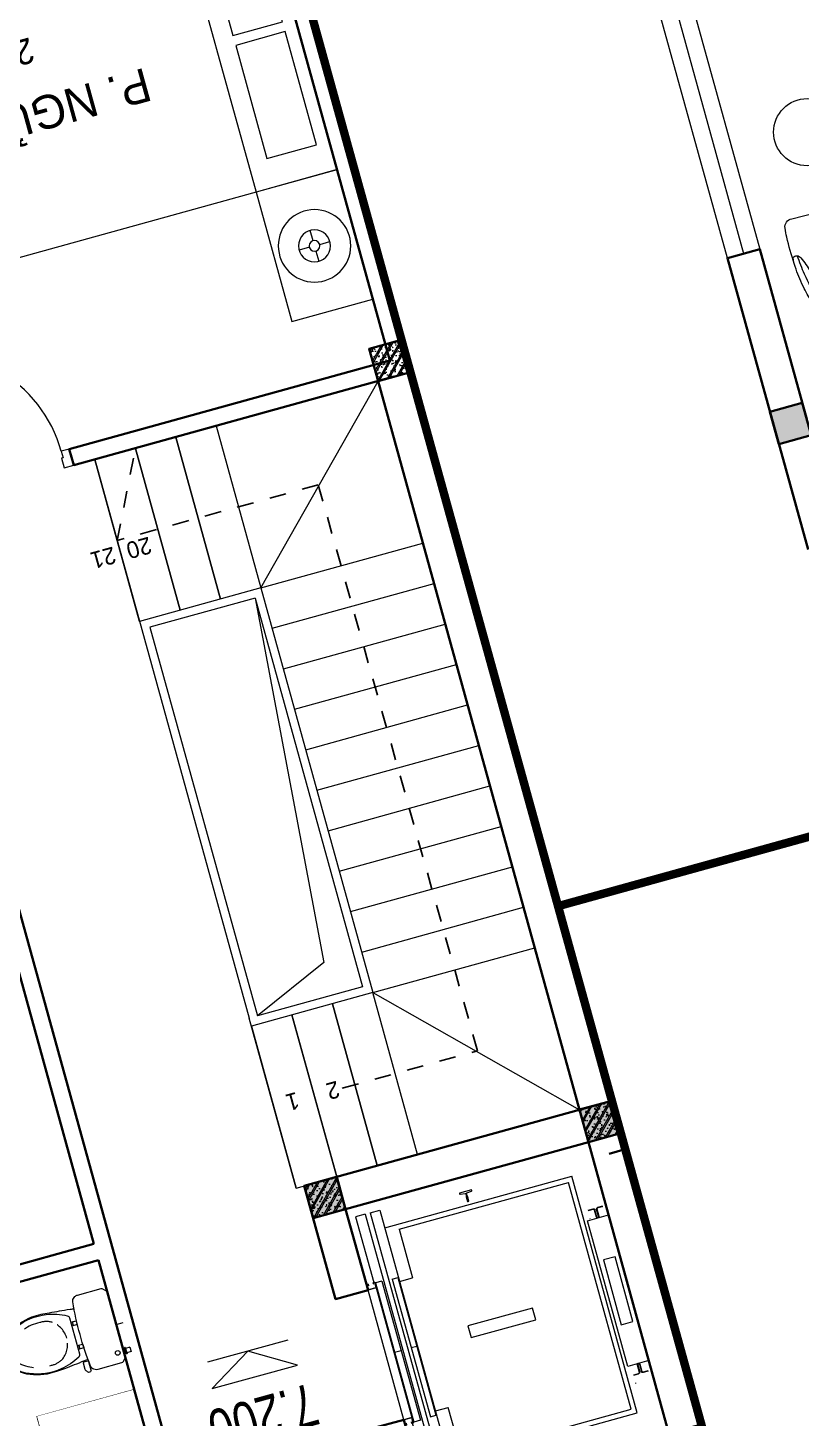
# Model space of a CAD drawing. Header units: metres. Extents: x 568332 to 569219, y 2065964 to 2066430.
# Drawn here: x 568522.05 to 568526.66, y 2066396.78 to 2066405.06 of the extents above; entities that cross this region are included whole.
import ezdxf

# ---------------------------------------------------------------- set-up
doc = ezdxf.new("R2010")
doc.units = ezdxf.units.M
for name, pattern in [('$AUDIT_BAD_LTYPE2', [0]), ('DASHDOT2', [0.5, 0.25, -0.125, 0, -0.125]), ('HIDDEN', [0.375, 0.25, -0.125]), ('xref-thap C (mb tang 32-2)$0$HIDDEN', [0.375, 0.25, -0.125])]:
    doc.linetypes.add(name, pattern=pattern)
doc.layers.get('0').update_dxf_attribs({"linetype": 'CONTINUOUS'})
doc.layers.get('DEFPOINTS').update_dxf_attribs({"linetype": 'CONTINUOUS'})
for name, color, linetype, lineweight in [('-CONCRETE', 1, 'CONTINUOUS', 35), ('-DIM', 9, 'CONTINUOUS', 13), ('-DOOR', 137, 'CONTINUOUS', 9), ('-FURNITURE', 46, 'CONTINUOUS', 9), ('-HATCH', 8, 'CONTINUOUS', 5), ('-KH', 143, 'CONTINUOUS', 13), ('-LINE1', 7, 'CONTINUOUS', 18), ('-LINE2', 252, 'CONTINUOUS', 9), ('-STEEL1', 1, 'CONTINUOUS', 35), ('-TEXT', 7, 'CONTINUOUS', 15), ('-WALL', 4, 'CONTINUOUS', 35), ('TEXT25', 2, 'CONTINUOUS', 13)]:
    doc.layers.add(name, color=color, linetype=linetype, lineweight=lineweight)
doc.layers.add('-RANH GIOI LO DAT', color=12, linetype='CONTINUOUS')
doc.layers.add('1-NETMANH', color=8, linetype='CONTINUOUS')
doc.styles.add('1', font='arial.ttf')
doc.styles.add('SVN_AVO_thuong', font='')
doc.styles.add('T1', font='', dxfattribs={"height": 200})
doc.styles.add('vnavanth', font='', dxfattribs={"width": 0.8})
doc.styles.get('SVN_AVO_thuong').set_extended_font_data('SVN-Avo')
doc.styles.get('T1').set_extended_font_data('VNgeometric Light')
doc.styles.get('vnavanth').set_extended_font_data('.VnAvantH')

# ---------------------------------------------------------------- blocks, each defined once
blk = doc.blocks.new('A$C5C575821')
at = {"layer": '-CONCRETE'}
h = blk.add_hatch(color=256, dxfattribs=at)
h.dxf.hatch_style = 1
h.paths.add_polyline_path([(-0.00237559899687767, 200.0000000000146), (-0.00237559899687767, 1.455191522836685e-11), (199.9976244010031, 1.455191522836685e-11), (199.9976244010031, 200.0000000000146)])
blk.add_lwpolyline([(-0.00237559899687767, 1.455191522836685e-11), (199.9976244010031, 1.455191522836685e-11), (199.9976244010031, 200.0000000000146), (-0.00237559899687767, 200.0000000000146)], close=True, dxfattribs=at)
blk = doc.blocks.new('A$C7D524948')
at = {"layer": '-FURNITURE'}
for points in [[(-1.862645149230957e-09, 824.9500000011176, 0.02374928999430728), (-77.15000000130385, 820, 0.1110396266945436), (-175.0999999996275, 786.1500000022352, 0.08516816991690027), (-234.9500000011176, 733.25, 0.08855014736123698), (-281.5499999988824, 649.3499999996275, 0.02790636319614463), (-315.9500000011176, 525.5999999996275, 0.02834164487538841), (-340.4000000022352, 372.8000000007451, 0.04711987010175965), (-341.0999999996275, 283.4000000003725, 0.5135274654112972), (-284.5500000007451, 299.9500000011176, 0.05957759956988055), (-242.5500000026077, 413.6500000003725, -0.03446512451505389), (-213.1500000003725, 507.4499999992549, -0.05927668371543007), (-182.7500000009313, 564.2999999988824, -0.1661460996977688), (-133.4500000011176, 600.4000000003725, -0.0525641271264061), (-75.80000000074506, 611.9500000011176, -0.02855401869774651), (-1.862645149230957e-09, 614.6500000003725, -3.543335205159532)], [(-0.5500000007450581, 774.1500000003725, 0.1055837687742558), (-137.8000000007451, 751.3000000007451, 0.08397584501256396), (-176, 728.25, 0.1493020227225411), (-241.2000000011176, 626.1999999992549, 0.02490854660583826), (-289.25, 424.1500000003725, 0.02643887537121914), (-306.5679914960638, 278.4068524483591, -0.8863330528017872)], [(-0.5500000007450581, 774.1500000003725, -0.1055837687742558), (136.6999999992549, 751.3000000007451, -0.08397584501256396), (174.8999999985099, 728.2500000018626, -0.1493020227225411), (240.0999999986961, 626.1999999992549, -0.02490854660583826), (288.1499999975786, 424.1500000003725, -0.02643887537121914), (305.467991495505, 278.4068524483591, 0.8863330528017872)], [(-1.862645149230957e-09, 824.9500000011176, -0.02374928999430728), (77.14999999850988, 820.0000000018626, -0.1110396266945436), (175.0999999986961, 786.1500000003725, -0.08516816991690027), (234.9499999992549, 733.25, -0.08855014736123698), (281.5499999988824, 649.3499999996275, -0.02790636319614463), (315.9500000011176, 525.5999999996275, -0.02834164487538841), (340.3999999985099, 372.8000000007451, -0.04711987010175965), (341.0999999996275, 283.4000000022352, -0.5135274654112972), (284.5500000007451, 299.9499999992549, -0.05957759956988055), (242.5499999988824, 413.6499999985099, 0.03446512451505389), (213.1499999994412, 507.4500000011176, 0.05927668371543007), (182.75, 564.3000000007451, 0.1661460996977688), (133.4499999983236, 600.4000000003725, 0.0525641271264061), (75.79999999888241, 611.9499999992549, 0.02855401869774651), (-1.862645149230957e-09, 614.6500000003725, 3.543335205159532)], [(-342.8562581948936, 328.1164919566363, 0.02267140514630937), (-350.039135296829, 124.5, 0.01212164544072816), (-345.6391352973878, 57.0500000026077, 0.4055082152921144), (-279.3891352973878, 0), (0, 0)], [(342.8562581939623, 328.1164919547737, -0.02267140514630937), (350.0391352958977, 124.5, -0.01212164544072816), (345.6391352955252, 57.05000000074506, -0.4055082152921144), (279.3891352964565, 0), (0, 0)]]:
    blk.add_lwpolyline(points, format="xyb", dxfattribs=at)
blk = doc.blocks.new('M12-T3')
at = {"layer": '-DOOR'}
blk.add_lwpolyline([(197848.2305344684, -487089.4600436495), (199448.2305344684, -487089.4600436495), (199448.2305344684, -487289.4240357348), (197848.2305344684, -487289.4240357348)], close=True, dxfattribs=at)
blk.add_lwpolyline([(199448.2305344684, -487189.4420396921), (197848.2305344684, -487189.4420396921)], dxfattribs=at)
at = {"layer": '-FURNITURE'}
blk.add_circle((198444.3048672492, -487746.9922341065), 200, dxfattribs=at)
at = {"layer": '-RANH GIOI LO DAT', "linetype": 'HIDDEN', "ltscale": 10, "const_width": 50.00000000000002}
blk.add_lwpolyline([(200413.1609008312, -503107.2375879288), (205398.2550961971, -497721.4450850487), (205398.2550969124, -485088.7648229599), (194398.2550973892, -485088.7648229599), (194398.255096674, -503572.7263979912)], close=True, dxfattribs=at)
at = {"layer": '-WALL'}
blk.add_lwpolyline([(196047.9930512218, -487089.6042972389), (197848.2305344684, -487089.4600436495), (197848.2305344684, -487289.4240357348), (196798.4567522608, -487289.4240357348)], dxfattribs=at)
at = {"layer": '-FURNITURE', "xscale": 0.8, "yscale": 0.8, "zscale": 0.8, "rotation": 88.60482781393533}
blk.add_blockref('A$C7D524948', (197966.816816728, -487745.1011727196), dxfattribs=at)
at = {"layer": '-WALL'}
blk.add_blockref('A$C5C575821', (196698.4567520769, -487288.7648252653), dxfattribs=at)
blk = doc.blocks.new('M34-T3')
at = {"layer": '-RANH GIOI LO DAT', "linetype": 'HIDDEN', "ltscale": 10, "const_width": 50.00000000000004}
blk.add_lwpolyline([(202625.2799110413, -1167939.099892139), (202625.2799110413, -1149455.138317585), (193625.2799105644, -1149455.138317347), (193625.2799098492, -1168635.60278511)], close=True, dxfattribs=at)
blk = doc.blocks.new('1800X2000')
at = {"layer": '-FURNITURE'}
blk.add_line((325497.3064970744, 17765.29446492715), (325497.3064973904, 19565.2944651944), dxfattribs=at)
for points in [[(323997.3057774993, 19565.2944651944), (325997.3064971831, 19565.2944651944), (325997.3064971831, 17765.29446484288), (323997.3057774993, 17765.29446484288)], [(325612.9490047574, 19390.79434491032), (325919.0064973457, 19390.79434491032), (325919.0064973457, 18691.29434485664), (325612.9490047574, 18691.29434485664)], [(325612.9490046239, 18629.79434491026), (325919.0064972151, 18629.79434491026), (325919.0064972151, 17946.79434485664), (325612.9490046239, 17946.79434485664)]]:
    blk.add_lwpolyline(points, close=True, dxfattribs=at)
blk = doc.blocks.new('X-5M-DH-2-CORE$0$A$C75E80C28')
at = {"layer": '-LINE2', "linetype": 'Continuous', "ltscale": 2}
for p, q in [((-510.0000099998433, -21.5000000000291), (-510.0000099998579, -50.60000000000582)), ((-506.8000099998899, -21.5000000000291), (-510.0000099998433, -21.5000000000291)), ((-510.0000099998579, -108.5000000000291), (-510.0000099998433, -79.39999999999418)), ((-506.8000099998899, -21.5000000000291), (-506.8000099999044, -50.60000000000582)), ((-506.8000099999044, -108.5000000000291), (-506.8000099998899, -79.39999999999418)), ((-456.2000100000296, -56.79999999998836), (-500.6000099999364, -56.80000000001746)), ((-456.2000100000441, -60), (-500.600009999951, -60.0000000000291)), ((-456.2000100000296, -70), (-500.6000099999364, -70.0000000000291)), ((-456.2000100000296, -73.19999999995343), (-500.6000099999364, -73.19999999998254)), ((-453.2000100000441, -63), (-453.2000100000296, -67)), ((-450.0000099998579, -63), (-450.0000099998433, -67)), ((450.0000100000616, -63), (450.0000100000761, -67)), ((453.200010000015, -63), (453.2000100000296, -67)), ((456.2000100000296, -56.79999999998836), (500.6000100000529, -56.79999999998836)), ((456.200010000015, -60), (500.6000100000383, -60)), ((456.2000100000296, -70), (500.6000100000529, -70)), ((456.2000100000296, -73.19999999995343), (500.6000100000529, -73.19999999995343)), ((506.8000100001227, -21.5), (510.0000100000761, -21.5)), ((506.8000100001227, -21.5), (506.8000100001082, -50.59999999997672)), ((506.8000100001227, -108.5), (506.8000100001227, -79.39999999996508)), ((510.0000100000761, -21.5), (510.0000100000616, -50.59999999997672)), ((510.0000100000761, -108.5), (510.0000100000761, -79.39999999996508)), ((-731.0000002632733, -148.9999999649008), (730.9999997367267, -148.9999999649299)), ((-731.0000002698944, -1304.999999934109), (-731.0000002632733, -148.9999999649008)), ((-556.8000102631631, -112.4999999912397), (-560.0000102631166, -112.4999999912397)), ((456.800009736864, -112.4999999912397), (460.0000097368174, -112.4999999912397)), ((730.9999997301056, -1304.999999934109), (730.9999997367267, -148.9999999649299)), ((-700.0000002632733, -178.9999999649008), (699.9999997367267, -178.9999999649299)), ((-700.0000002699089, -1224.999999934109), (-700.0000002632733, -178.9999999649008)), ((699.9999997300911, -1224.999999934109), (699.9999997367267, -178.9999999649299)), ((-700.0000002699089, -1224.999999934109), (-400.0000002699089, -1224.999999934138)), ((-400.0000002698944, -1304.999999934138), (-400.0000002699089, -1224.999999934138)), ((699.9999997300911, -1224.999999934109), (399.9999997300911, -1224.999999934109)), ((399.9999997301056, -1304.999999934109), (399.9999997300911, -1224.999999934109)), ((839.9999997301056, -1304.999999934109), (-840.0000002698944, -1304.999999934109)), ((-840.0000002698944, -1364.999999934109), (-840.0000002698944, -1304.999999934109)), ((424.9999997301056, -1308.999999934109), (-425.0000002698944, -1308.999999934109)), ((-425.0000002699089, -1342.999999934109), (-425.0000002698944, -1308.999999934109)), ((-2.6989437174052e-07, -1308.999999934109), (-2.699089236557484e-07, -1342.999999934109)), ((424.9999997300911, -1342.999999934109), (424.9999997301056, -1308.999999934109)), ((839.9999997301056, -1364.999999934109), (839.9999997301056, -1304.999999934109)), ((839.9999997301056, -1364.999999934109), (-840.0000002698944, -1364.999999934109)), ((839.9999997301056, -1394.999999934109), (-840.0000002698944, -1394.999999934109)), ((-840.0000002698944, -1394.999999934109), (-840.0000002698944, -1454.999999934109)), ((429.9999997300911, -1405.999999934138), (-430.0000002699089, -1405.999999934109)), ((-430.0000002699089, -1405.999999934109), (-430.0000002698944, -1445.999999934109)), ((424.9999997300911, -1342.999999934109), (-425.0000002699089, -1342.999999934109)), ((-2.699089236557484e-07, -1405.999999934109), (-2.6989437174052e-07, -1445.999999934109)), ((429.9999997300911, -1405.999999934138), (429.9999997301056, -1445.999999934138)), ((839.9999997301056, -1394.999999934109), (839.9999997301056, -1454.999999934109)), ((-840.0000002698944, -1454.999999934109), (-435.0000002698944, -1454.999999934109)), ((-435.0000002698944, -1449.999999934109), (-435.0000002699089, -1459.999999934109)), ((-435.0000002698944, -1449.999999934109), (-400.0000002698944, -1449.999999934138)), ((-435.0000002699089, -1459.999999934109), (-425.0000002699089, -1459.999999934109)), ((-435.0000002698653, -1489.999999934109), (-435.0000002698653, -1499.999999934109)), ((-435.0000002698653, -1489.999999934109), (-425.0000002698653, -1489.999999934109)), ((-433.4000002698012, -1451.599999934086), (-433.4000002698012, -1458.399999934074)), ((-433.4000002698012, -1451.599999934086), (-401.6000002697547, -1451.599999934086)), ((-433.4000002698012, -1458.399999934074), (-425.0000002698944, -1458.399999934074)), ((429.9999997301056, -1445.999999934138), (-430.0000002698944, -1445.999999934109)), ((-425.0000002698944, -1458.399999934074), (-425.0000002699089, -1459.999999934109)), ((-425.0000002698653, -1489.999999934109), (-425.0000002698653, -1491.599999934086)), ((-401.6000002697547, -1451.599999934086), (-401.6000002697256, -1498.399999934074)), ((399.9999997301056, -1449.999999934109), (-400.0000002698944, -1449.999999934138)), ((-400.0000002698944, -1449.999999934138), (-400.0000002698653, -1499.999999934138)), ((399.9999997301056, -1449.999999934109), (399.9999997301347, -1499.999999934109)), ((434.9999997301056, -1449.999999934109), (399.9999997301056, -1449.999999934109)), ((401.5999997301988, -1451.599999934086), (401.5999997302279, -1498.399999934074)), ((433.3999997302453, -1451.599999934086), (401.5999997301988, -1451.599999934086)), ((433.3999997302453, -1458.399999934074), (424.9999997301056, -1458.399999934074)), ((424.9999997301056, -1458.399999934074), (424.9999997301056, -1459.999999934109)), ((434.9999997301056, -1459.999999934109), (424.9999997301056, -1459.999999934109)), ((424.9999997301347, -1489.999999934109), (424.9999997301347, -1491.599999934086)), ((434.9999997301347, -1489.999999934109), (424.9999997301347, -1489.999999934109)), ((433.3999997302453, -1451.599999934086), (433.3999997302453, -1458.399999934074)), ((434.9999997301056, -1449.999999934109), (434.9999997301056, -1459.999999934109)), ((839.9999997301056, -1454.999999934109), (434.9999997301056, -1454.999999934109)), ((434.9999997301347, -1489.999999934109), (434.9999997301347, -1499.999999934109)), ((-435.0000002698653, -1499.999999934109), (-400.0000002698653, -1499.999999934138)), ((-433.4000002697721, -1491.599999934086), (-433.4000002697721, -1498.399999934074)), ((-433.4000002697721, -1491.599999934086), (-425.0000002698653, -1491.599999934086)), ((-433.4000002697721, -1498.399999934074), (-401.6000002697256, -1498.399999934074)), ((434.9999997301347, -1499.999999934109), (399.9999997301347, -1499.999999934109)), ((433.3999997302744, -1498.399999934074), (401.5999997302279, -1498.399999934074)), ((433.3999997302744, -1491.599999934086), (424.9999997301347, -1491.599999934086)), ((433.3999997302744, -1491.599999934086), (433.3999997302744, -1498.399999934074))]:
    blk.add_line(p, q, dxfattribs=at)
for points in [[(-450.0000000000146, 0), (-450, -130), (450, -130), (449.9999999999854, 0)], [(-200, -29), (200.0000000001164, -29), (200.0000000001164, -101), (-200, -101)], [(-36.0000002632587, -583.9999999649008), (35.9999997367413, -583.9999999649008), (35.99999973675585, -983.9999999649008), (-36.00000026324415, -983.9999999649008)]]:
    blk.add_lwpolyline(points, close=True, dxfattribs=at)
for points in [[(-780.0000002632587, -788.9999999649008), (-751.0000002632587, -788.9999999649299, 0.414213562373095), (-750.0000002632733, -787.9999999649008), (-750.0000002632587, -783.9999999649008), (-750.0000002632587, -779.9999999649008, 0.414213562373095), (-751.0000002632733, -778.9999999649299), (-780.0000002632733, -778.9999999649881, -0.2569775838576673), (-784.1207396915852, -781.9399999648449), (-797.9000002631656, -781.939999964874, -0.414213562373095), (-800.9000002631656, -778.939999964874), (-804.0000002632587, -749.4999999649008, 0.414213562373095), (-807.0000002632587, -746.4999999649008), (-812.0000002632587, -746.4999999649008), (-812.0000002632587, -783.9999999649008), (-812.0000002632587, -821.4999999649008), (-807.0000002632587, -821.4999999649008, 0.414213562373095), (-804.0000002632587, -818.4999999649008), (-800.9000002631656, -789.0599999648693, -0.414213562373095), (-797.9000002631656, -786.0599999648693), (-784.1207396915852, -786.0599999648402, -0.2569775838576673), (-780.0000002632587, -788.9999999647553)], [(779.9999997367413, -788.9999999649299), (750.9999997367413, -788.9999999649008, -0.414213562373095), (749.9999997367267, -787.9999999649299), (749.9999997367413, -783.9999999649299), (749.9999997367413, -779.9999999649299, -0.414213562373095), (750.9999997367267, -778.9999999649008), (779.9999997368432, -778.9999999650172, 0.2569775838576673), (784.1207391653006, -781.939999964874), (797.899999736881, -781.9399999648449, 0.414213562373095), (800.899999736881, -778.9399999648449), (803.9999997367413, -749.4999999649008, -0.414213562373095), (806.9999997367413, -746.4999999649008), (811.9999997367413, -746.4999999649008), (811.9999997367413, -783.9999999649008), (811.9999997367413, -821.4999999649008), (806.9999997367413, -821.4999999649008, -0.414213562373095), (803.9999997367413, -818.4999999649008), (800.899999736881, -789.0599999648402, 0.414213562373095), (797.899999736881, -786.0599999648402), (784.1207391653006, -786.0599999648693, 0.2569775838576672), (779.9999997368577, -788.9999999647844)]]:
    blk.add_lwpolyline(points, format="xyb", dxfattribs=at)
for centre, radius, start, end in [((-500.600009999951, -50.60000000000582), 9.400000000001475, 180, 270), ((-500.6000099999364, -79.39999999999418), 9.399999999997844, 90, 180), ((-500.600009999951, -50.60000000000582), 6.200000000004374, 180, 270), ((-500.6000099999364, -79.39999999999418), 6.19999999999734, 90, 180), ((-456.2000100000441, -63), 6.19999999999713, 0, 90), ((-456.2000100000441, -63), 3.000000000000045, 0, 90), ((-456.2000100000296, -67), 6.20000000000076, 270, 0), ((-456.2000100000296, -67), 2.999999999999834, 270, 0), ((456.200010000015, -63), 6.19999999999713, 90, 180), ((456.2000100000296, -67), 6.20000000000076, 180, 270), ((456.200010000015, -63), 3.000000000000045, 90, 180), ((456.2000100000296, -67), 2.999999999999834, 180, 270), ((500.6000100000383, -50.59999999997672), 6.200000000004374, 270, 0), ((500.6000100000383, -50.59999999997672), 9.400000000001475, 270, 0), ((500.6000100000529, -79.39999999996508), 9.399999999997844, 0, 90), ((500.6000100000529, -79.39999999996508), 6.19999999999734, 0, 90)]:
    blk.add_arc(centre, radius, start, end, dxfattribs=at)
blk = doc.blocks.new('A$C3F71457E')
at = {"layer": '-CONCRETE'}
blk.add_lwpolyline([(-8.760252967476845e-09, -100.0000002632005), (0, 400), (-1500, 400.0000000000582), (-1500.00000001755, -1399.999999999942), (-1.754960976541042e-08, -1400), (-7.895869202911854e-08, -900.0000002632005), (199.9999999912397, -900.0000002982852), (199.9999999824504, -1600), (-1700.00000001755, -1600), (-1700, 600), (200, 600), (199.9999999912397, -100.0000002982852), (6.140908226370811e-08, -100.0000002632005)], dxfattribs=at)
at = {"layer": '-LINE1'}
blk.add_line((-7.895869202911854e-08, -900.0000002632005), (-8.760252967476845e-09, -100.0000002632005), dxfattribs=at)
at = {"layer": '-WALL'}
for p in [(-1699.997624401003, 399.9999999999854), (0.00237559899687767, 399.9999999999854), (-1699.997624401081, -1599.999999999959), (0.002375601565972829, -1600.000000021305)]:
    blk.add_blockref('A$C5C575821', p, dxfattribs=at)
at = {"color": 2, "rotation": 90}
blk.add_blockref('X-5M-DH-2-CORE$0$A$C75E80C28', (-1500.00000000876, -499.9999999999418), dxfattribs=at)
blk = doc.blocks.new('A$C38b1dc06')
at = {"layer": '-LINE1'}
for p, q in [((1749.854677429888, 4156.179725173817), (0.3015751927741803, 4156.179725173817)), ((1000.281453303236, 3156.179725173817), (0.3015751927741803, 4156.179725173817)), ((0.3015751927741803, 4156.179725173817), (0.3015751919010654, -343.8202748260228)), ((1000.281453303236, 4156.179725173824), (1000.281453303236, 3156.179725173824)), ((1250.139194678806, 3156.179725173824), (1250.139194678806, 4156.179725173824)), ((1250.139194678806, 4156.179725173824), (1250.139194678806, 3156.179725173824)), ((1499.996936054376, 3156.179725173824), (1499.996936054376, 4156.179725173824)), ((1499.996936054376, 4156.179725173824), (1499.996936054318, 3156.179725173832)), ((1749.854677429888, 3156.179725173824), (1749.854677429888, 4156.179725173824)), ((1749.854677429888, 4156.179725173817), (1749.85467742983, 3106.179725173817)), ((1000.281453302305, 656.1797251739335), (1000.281453303236, 3156.179725173817)), ((1000.281453303236, 3156.179725173817), (1749.85467742983, 3156.179725173817)), ((1050.281453303003, 706.1797251739772), (1050.281453303236, 3106.179725173817)), ((1050.281453303236, 3106.179725173817), (1699.854677429801, 3106.179725173817)), ((1233.300401159795, 2905.148311595723), (1699.854677429801, 3106.179725173817)), ((1699.854677428928, 706.1797251739772), (1699.854677429801, 3106.179725173817)), ((1749.854677429597, 706.179725173999), (1749.85467742983, 3106.179725173839)), ((1050.281453303003, 706.1797251739772), (1233.300401159795, 2905.148311595723)), ((1050.281453303003, 706.1797251739772), (1699.854677428928, 706.1797251739772)), ((1749.854677429888, -343.8202748260228), (1749.85467742983, 706.1797251739772)), ((1000.281453303236, 656.1797251739772), (1749.85467742983, 656.1797251739772)), ((1000.281453303236, -343.8202748260228), (1000.281453303236, 656.1797251739772)), ((1250.139194678806, 656.1797251739772), (1250.139194678806, -343.8202748260228)), ((1250.139194678806, -343.8202748260228), (1250.139194678806, 656.1797251739772)), ((1499.996936054376, 656.1797251739772), (1499.996936054376, -343.8202748260228)), ((1499.996936054376, -343.8202748260228), (1499.996936054318, 656.1797251739699)), ((1749.854677429888, 656.1797251739772), (1749.854677429888, -343.8202748260228)), ((1749.854677429888, -343.8202748260228), (0.3015751919010654, -343.8202748260228))]:
    blk.add_line(p, q, dxfattribs=at)
at = {"layer": '-LINE1', "lineweight": 18}
for p, q in [((1000.281453303236, 3156.179725173817), (0.2521035463432781, 3156.179725173817)), ((1000.281453303003, 2906.17972517389), (0.2521035461104475, 2906.17972517389)), ((1000.281453303469, 2656.17972517389), (0.2521035465761088, 2656.17972517389)), ((1000.281453303469, 2406.17972517389), (0.2521035465761088, 2406.17972517389)), ((1000.281453303469, 2156.179725173904), (0.2521035465761088, 2156.179725173904)), ((1000.281453303469, 1906.179725173904), (0.2521035465761088, 1906.179725173904)), ((1000.281453303469, 1656.179725173904), (0.2521035465761088, 1656.179725173904)), ((1000.28145330277, 1406.179725173904), (0.2521035458776169, 1406.179725173904)), ((1000.281453303236, 1156.179725173904), (0.2521035463432781, 1156.179725173904)), ((1000.28145330277, 906.1797251739044), (0.2521035458776169, 906.1797251739044)), ((1000.281453303236, 656.1797251739772), (0.2521035463432781, 656.1797251739772)), ((1000.281453303236, 656.1797251739772), (0.3015751859056763, -343.82027482595))]:
    blk.add_line(p, q, dxfattribs=at)
at = {"layer": '1-NETMANH', "linetype": 'DASHDOT2'}
blk.add_lwpolyline([(1327.325072003063, 3656.419923450812), (492.458725621982, 3656.419923450812), (508.0748312271317, 155.2632639587246), (508.0748312271317, 155.2632639587246), (1749.854677429888, 156.1797251739772), (1499.996936054376, -343.8202748260228)], dxfattribs=at)
at = {"layer": '-TEXT', "color": 2, "style": 'vnavanth'}
for s, p in [('2', (1346.818775833643, 3603.914582017329)), ('1', (1596.676517209155, 3603.914582017329)), ('20', (1562.294563305157, 183.5576658285718)), ('21', (1783.476825895079, 183.5576658285718))]:
    blk.add_text(s, height=99.97959496000885, dxfattribs=at).set_placement(p)
blk = doc.blocks.new('A$C18091ED7')
for p, q in [((9.957147995010018e-09, -42.13376978135784), (0, -3.786117304116488e-07)), ((146.1412317672475, -26.59467297248193), (179.181621938591, -26.59467296488583)), ((146.1412317672475, -26.59467297248193), (146.1412317680188, -30.17859706786112)), ((146.1412317680188, -30.17859706786112), (165.7503655985456, -30.17859706340823)), ((153.0594147269658, -36.79204952501459), (146.1412317680188, -30.17859706786112)), ((152.3191092506386, -2.717133611440659e-07), (152.3191092568413, -26.59467297093943)), ((152.3191092506386, -2.717133611440659e-07), (179.1816219322718, -2.654269337654114e-07)), ((153.0594147269658, -36.79204952501459), (165.7503656001572, -36.79204952192958)), ((153.0594147275151, -39.73033438943094), (153.0594147269658, -36.79204952501459)), ((153.0594147275151, -39.73033438943094), (178.4413164740145, -39.73033438349376)), ((153.0594147275151, -39.73033438943094), (178.4413164740145, -39.73033438349376)), ((153.0594147275151, -39.73033438943094), (153.0594147281554, -42.13376974494895)), ((185.3594994290725, -30.17859705851879), (165.7503655985456, -30.17859706340823)), ((178.4413164733487, -36.79204951884458), (165.7503656001572, -36.79204952192958)), ((185.3594994290725, -30.17859705851879), (178.4413164733487, -36.79204951884458)), ((178.4413164733487, -36.79204951884458), (178.4413164740145, -39.73033438349376)), ((178.4413164740145, -39.73033438349376), (178.4413164746547, -42.1337697392446)), ((179.1816219322718, -2.654269337654114e-07), (179.181621938591, -26.59467296488583)), ((179.181621938591, -26.59467296488583), (185.3594994283012, -26.59467296337243)), ((185.3594994283012, -26.59467296337243), (185.3594994290725, -30.17859705851879)), ((-83.25994817525861, -267.3592828898691), (-83.259948167517, -299.9634285944048)), ((-83.25994817257379, -278.4883151478134), (-83.25994817046012, -287.6388527823146)), ((-60.91100930959874, -290.0299398849311), (-83.25994816994717, -290.0299398901407)), ((-62.88950393904452, -265.3807882612164), (-81.28145355204106, -265.3807882657275)), ((-60.91100931491019, -267.3592828844266), (-60.91100930728498, -299.9634285889624)), ((60.9110093945892, -267.3592828557594), (60.9110094022144, -299.9634285600623)), ((60.91100939990065, -290.029939856031), (83.25994826024908, -290.0299398510542)), ((62.88950401780676, -265.3807882316178), (81.2814536308033, -265.3807882273395)), ((83.25994825493763, -267.3592828505498), (83.25994826256283, -299.9634285550856)), ((83.25994825750604, -278.488315108727), (83.2599482596197, -287.6388527429954)), ((165.3959958605519, -261.9873972070927), (165.3959958671003, -289.7349902229907)), ((167.8691141396885, -259.5142789271486), (228.0810223811895, -259.5142789128586)), ((167.8691141472664, -292.2081085020036), (206.7175896017579, -292.2081084926904)), ((230.5541406641933, -274.3229751045001), (230.5541406613593, -261.9873971916386))]:
    blk.add_line(p, q)
for points in [[(230.0000000517721, -218.5046414944518, -0.1374073801801567), (225.4781190853137, -234.6482587013161), (221.7949787454636, -240.7070387715066, -0.2360805181595358), (198.2560902649639, -255.4947853636986, -0.0519608230665726), (-198.2560901437319, -255.4947854572965, -0.236080518165078), (-221.7949786317113, -240.7070388760185), (-225.4781189743626, -234.6482588077488, -0.1374073801809237), (-229.9999999484608, -218.5046416030382), (-229.9999999831671, -71.98694829508895, -0.1989123673786679), (-226.3782021181105, -63.2431547633314), (-208.8906150607545, -45.75556769772083, -0.1989123673792025), (-200.1468215308087, -42.13376982865157), (9.971699910238385e-09, -42.13376978135784), (200.1468215506357, -42.13376973403501, -0.1989123673792025), (208.8906150822841, -45.75556759897154), (226.3782021480001, -63.24315465634572, -0.1989123673791691), (230.0000000170658, -71.98694818626973)], [(144.14367173758, -618.9627606730501, -0.2124047892419209), (26.30999211127346, -734.491494372196, -0.0276853236339062), (-0.5628229983012716, -738.609219571983, -0.0222792448073508), (-26.30999181118386, -734.4914943844487, -0.2124047892421136), (-144.1436714920528, -618.9627607410075, -0.1427957259999892), (-167.2376623962118, -428.0139674870588, -0.0930051380368448), (-127.9331820271946, -309.1271633332653, -0.2564387014614383), (-111.240849547703, -299.9634286007786), (4.746470949612558e-08, -299.9634285748762), (111.2408496426324, -299.9634285482753, -0.2564387014619951), (127.933182126606, -309.1271632729331, -0.0930051380368741), (167.2376625517572, -428.0139674081001, -0.1427957260000456)]]:
    blk.add_lwpolyline(points, format="xyb", close=True)
at = {"linetype": 'xref-thap C (mb tang 32-2)$0$HIDDEN', "ltscale": 100}
blk.add_lwpolyline([(61.00044987679576, -669.0176259216969, -0.1990312026443698), (1.417429302819073e-07, -698.769823720475, -0.1990312026443799), (-61.00044960746891, -669.0176259504806, -0.2189240232571595), (-131.9321382956405, -478.313622940972, -0.1537914605682739), (-112.4681372026971, -403.989815428853, -0.2367011859554165), (5.876427167095244e-08, -347.5870280214876, -0.2367011859554843), (112.4681373467611, -403.9898153757968, -0.1537914605681893), (131.9321384748619, -478.313622878748, -0.2189240232571754)], format="xyb", close=True, dxfattribs=at)
blk.add_circle((165.7503656100234, -78.39166221523192), 13.90362011701458)
for centre, radius, start, end in [((-81.28145355158267, -267.3592828894034), 1.978494623656905, 90.00000001354867, 180.0000000133402), ((-62.88950393858613, -267.3592828848923), 1.978494623656905, 1.334021322268115e-08, 90.00000001354867), ((62.88950401826514, -267.3592828552937), 1.978494623656905, 90.00000001354867, 180.0000000133402), ((81.28145363126168, -267.3592828510155), 1.978494623656905, 1.334021322268115e-08, 90.00000001354867), ((167.8691141402633, -261.9873972065106), 2.473118279571131, 90.00000001354867, 180.0000000133402), ((167.8691141466952, -289.7349902224087), 2.473118279571131, 180.0000000133402, 270.0000000135486), ((206.717589598069, -276.6690117186226), 15.53909677420133, 270.0000000135486, 306.4658507565522), ((168.3527972659103, -224.7572911087773), 80.08895368617857, 306.4658507565522, 320.3122930343796), ((228.0810223845983, -274.3229751050822), 2.473118279571131, 320.3122930343796, 1.334021322268115e-08)]:
    blk.add_arc(centre, radius, start, end)
for points, knots in [([(-155.6468228230951, -259.4535552573798), (-156.6353001506941, -267.2522313103836), (-164.2940232875517, -328.394745314552), (-169.1545302536251, -385.0939582949213), (-183.68571763406, -527.7705276800843), (-135.602968026873, -679.1126648240606), (-50.29344375100118, -735.2493608418445), (-19.70048385594782, -741.0901266933652), (1.531116140540689e-07, -743.6724421556864)], [130.6139379315478, 130.6139379315478, 130.6139379315478, 130.6139379315478, 152.8521090939923, 311.1293507817257, 417.703951170228, 561.3833927516608, 697.6926317810714, 710.812262267882, 710.812262267882, 710.812262267882, 710.812262267882]), ([(155.6468228994709, -259.4535551877343), (156.6353002305841, -267.2522312389628), (164.2940233960289, -328.3947452375724), (169.1545303888706, -385.0939582149149), (183.6857178367027, -527.7705275934422), (135.6029683008201, -679.1126647599449), (50.29344405157826, -735.2493608178338), (19.70048415924612, -741.0901266841101), (1.530679583083838e-07, -743.6724421554536)], [130.613937934949, 130.613937934949, 130.613937934949, 130.613937934949, 152.8521090939923, 311.1293507817257, 417.703951170228, 561.3833927516608, 697.6926317810714, 710.812262267882, 710.812262267882, 710.812262267882, 710.812262267882])]:
    blk.add_open_spline(points, degree=3, knots=knots)
blk = doc.blocks.new('Sink_Cicle')
blk.add_lwpolyline([(17.49999987077899, -50.00226151314564), (-17.49999987077899, -49.99773848685436), (-17.51615354442038, -252.2967581441626), (17.48384613892995, -252.3012811850058)], close=True)
blk.add_circle((0, -300), 17.5)
at = {"layer": 'DEFPOINTS'}
blk.add_line((0, -100), (0, 0), dxfattribs=at)
blk.add_wipeout([(17.499999870775355, -50.00226151314928), (-17.49999987078263, -49.99773848685436), (-17.516153544427652, -252.29675814416623), (17.48384613892631, -252.3012811850058)])
at = {"layer": '-FURNITURE', "linetype": 'Continuous'}
blk.add_ellipse((0, -300), major_axis=(-325, 0), ratio=0.5846153846153846, dxfattribs=at)
blk.add_line((-17.51421511289664, -237.2967582757119), (17.48578462866135, -237.3012813020032))
blk = doc.blocks.new('*U228')
at = {"ltscale": 300}
blk.add_lwpolyline([(0, 0), (1200.967721562141, 0), (1200.967721562141, -600), (0, -600)], close=True, dxfattribs=at)
blk.add_wipeout([(0, 7.275957614183426e-12), (1200.9677215621323, 7.275957614183426e-12), (1200.9677215621323, -600), (0, -600)], dxfattribs=at)
blk.add_blockref('Sink_Cicle', (600.4838607810707, 0), dxfattribs=at)
blk = doc.blocks.new('*U149')
at = {"linetype": '$AUDIT_BAD_LTYPE2'}
for p, q in [((70, 100), (70, 699.9999999999982)), ((90, 699.9999999999982), (90, 100))]:
    blk.add_line(p, q, dxfattribs=at)
for points in [[(50, 699.9999999999982), (90, 699.9999999999982), (90, 799.9999999999982), (50, 799.9999999999982), (50, 699.9999999999982)], [(50, 702.9059272893337), (50, 100)], [(50, 100), (90, 100), (90, 0), (50, 0), (50, 100)]]:
    blk.add_lwpolyline(points)
for points in [[(118.2698876160139, 594.5156181119073), (118.2698876160139, 764.1349438079906), (90, 764.1349438079906), (90, 735.8650561920058), (112.6159100928053, 735.8650561920058), (112.6159100928053, 594.5156181119073)], [(0, 0), (50, 0), (50, -40), (60, -40), (60, -99.99999999999272), (0, -99.99999999999272)], [(899.9999999999982, 1.3252863207713e-28), (849.9999999999982, 1.3252863207713e-28), (849.9999999999982, -40.00000000000001), (839.9999999999982, -40.00000000000001), (839.9999999999982, -99.99999999999272), (899.9999999999982, -99.99999999999272)]]:
    blk.add_lwpolyline(points, close=True)
at = {"linetype": '$AUDIT_BAD_LTYPE2', "ltscale": 0.3}
blk.add_arc((50, 0), 799.9999999999982, 0, 90, dxfattribs=at)
blk = doc.blocks.new('12PLMP12')
at = {"color": 0, "linetype": 'ByBlock'}
for p, q in [((0, 1.25), (0, 3.75)), ((-1.25, 0), (-3.75, 0)), ((1.25, 0), (3.75, 0)), ((0, -1.25), (0, -3.75))]:
    blk.add_line(p, q, dxfattribs=at)
for radius in [8.5, 3.75, 1.25]:
    blk.add_circle((0, 0), radius, dxfattribs=at)
blk = doc.blocks.new('18x35')
at = {"layer": '-HATCH'}
h = blk.add_hatch(dxfattribs=at)
h.set_pattern_fill('CHAU-01', color=256, scale=10, angle=-1.272221872585407e-14, pattern_type=2)
h.set_pattern_definition([(49.99999999999999, (0, 0), (71.72601826007535, -6.275213498259527), [7.5, -82.5]), (355, (0, 0), (-13.87513336129999, 75.21921337000119), [6, -66]), (100.4514, (5.977167999997619, -0.5229339999999638), (57.85093817140217, 68.94395420609534), [6.374019000000001, -70.1142112]), (46.18419999999998, (0, 20), (106.7241048625644, -16.55190143290183), [11.25, -123.75]), (96.63559999999998, (8.89367449999554, 18.62066930000003), (93.46627055487036, 97.41178709004416), [9.561028799999994, -105.1713]), (351.1842, (0, 20), (93.46619451336275, 97.41186009253245), [9, -99]), (20.99999999999998, (10, 15), (59.69070521184616, -40.2618890665339), [7.5, -82.5]), (326.0000000000001, (10, 15), (24.33153319215819, 72.5150045046853), [6, -66]), (71.45139999999999, (14.97422329999972, 11.64483940000002), (84.022262858149, 32.25304967099522), [6.374019000000001, -70.1142112]), (37.49999999999998, (0, 0), (1.215985531729074, 33.28938538313115), [0, -65.19999999999999, 0, -67, 0, -66.25]), (7.499999999999987, (0, 0), (26.30695374421487, 39.44117118823602), [0, -38.2, 0, -63.7, 0, -25.25]), (327.5, (-22.30000000000291, 0), (53.3822436172409, -2.255487173437988), [0, -25, 0, -78, 0, -103.5]), (317.5, (-32.30000000000291, 0), (58.31861693423862, 10.01049823323176), [0, -32.5, 0, -51.8, 0, -73.5]), (44.99999999999999, (0, 0), (-30.05203820042826, 30.05203820042828), []), (44.99999999999999, (0, 12.25), (-30.05203820042826, 30.05203820042828), [])])
h.paths.add_polyline_path([(96508.03118051568, 47993.04977023201), (96508.03118051568, 47793.04977023201), (96708.03118051568, 47793.04977023201), (96708.03118051568, 47993.04977023201)])
at = {"layer": '-STEEL1'}
blk.add_lwpolyline([(96508.03118051568, 47793.04977023201), (96708.03118051568, 47793.04977023201), (96708.03118051568, 47993.04977023201), (96508.03118051568, 47993.04977023201)], close=True, dxfattribs=at)
blk = doc.blocks.new('M1-T3.1')
at = {"layer": '-CONCRETE', "color": 1, "linetype": 'HIDDEN', "ltscale": 10, "const_width": 50}
blk.add_lwpolyline([(339345.991792275, 50951.97500556499), (345345.9680453291, 50951.97500556491), (345346.0170700845, 30951.99839157377), (339346.0408170305, 30951.99839157377)], close=True, dxfattribs=at)
at = {"layer": '-FURNITURE'}
blk.add_lwpolyline([(339446.0247473922, 38173.05346102722), (339446.0247471424, 37373.05346133423), (339946.0247471424, 37373.05346124651), (339946.0247473922, 38173.0534609395)], close=True, dxfattribs=at)
at = {"layer": '-KH'}
blk.add_line((341584.5945819514, 44011.20569444285), (342081.4250269649, 44011.20569444285), dxfattribs=at)
blk.add_lwpolyline([(342096.4939370357, 44170.227784754), (341569.525671881, 44170.22778475385), (341833.0098044584, 44011.20569444285)], close=True, dxfattribs=at)
blk.add_solid([(341833.0098044584, 44011.20569444285), (341833.0098044584, 44170.22778475385), (342096.4939370357, 44170.227784754), (341833.0098044584, 44011.20569444285)], dxfattribs=at)
at = {"layer": '-WALL'}
for p, q in [((342445.8726495389, 38651.62337894813), (342445.8726495507, 45252.24313576051)), ((339346.0985215557, 33951.68456394272), (339346.0985215717, 43452.11180809664)), ((339346.0985215717, 43452.11180809664), (339446.0219949128, 43452.11180809664)), ((342545.7990978754, 43251.27543098953), (343795.8878564846, 43251.27539243252)), ((339546.0219949124, 43152.24313576092), (339546.0219949055, 38651.62337925017)), ((343695.8878564821, 43151.2753952883), (342545.7988396283, 43151.27543098956)), ((342545.7988396283, 43151.27543098956), (342545.8015452885, 38651.62337820153)), ((339446.0219949055, 38651.62337925017), (341425.8661319622, 38651.62337896071)), ((341425.8661319622, 38651.62337896071), (341425.8661319797, 38551.62337825354)), ((339446.0219949121, 38551.6233789679), (341425.8561276446, 38551.62337896496)), ((341425.8661319797, 38551.62337825354), (339446.0219949053, 38551.62337925016)), ((339446.0219949053, 38551.62337925016), (339446.0219948971, 34151.68456394272))]:
    blk.add_line(p, q, dxfattribs=at)
at = {"layer": '-DIM', "xscale": -1, "rotation": 359.9999999899488}
blk.add_blockref('1800X2000', (665443.3312407843, 17807.75893895107), dxfattribs=at)
at = {"layer": '-DOOR', "rotation": 180}
blk.add_blockref('*U149', (342325.8661319652, 38551.62337750988), dxfattribs=at)
at = {"layer": '-FURNITURE', "rotation": 89.99999999999999}
blk.add_blockref('A$C18091ED7', (342503.6723408063, 43649.17987319542), dxfattribs=at)
at = {"layer": '-FURNITURE', "extrusion": (0, 0, -1), "xscale": 25.40000000037255, "yscale": 25.40000000037255, "zscale": -25.40000000037254, "rotation": 270}
blk.add_blockref('12PLMP12', (-339696.0247473922, 37775.01466617922), dxfattribs=at)
at = {"layer": '-LINE1'}
blk.add_blockref('A$C38b1dc06', (339545.72041972, 38996.06341058671), dxfattribs=at)
at = {"layer": '-STEEL1'}
for p in [(242837.9655145755, -4641.211594070905), (244538.0858873704, -4641.211567974126), (242837.9655145755, -9341.626300158197)]:
    blk.add_blockref('18x35', p, dxfattribs=at)
at = {"layer": '-WALL', "xscale": -1, "rotation": 180}
blk.add_blockref('A$C3F71457E', (341046.0985215717, 43752.24313576051), dxfattribs=at)
at = {"layer": '-TEXT', "style": '1', "width": 0.75}
blk.add_text('7.200', height=250, dxfattribs=at).set_placement((341521.9846987473, 44293.19790554652))
at = {"layer": 'TEXT25'}
for s, height, style, p in [('P. NGỦ MASTER', 200, 'SVN_AVO_thuong', (340385.8210911248, 36481.65201400933)), ('25,5M2', 150, 'T1', (340998.6964225321, 36125.13814230371))]:
    blk.add_text(s, height=height, rotation=359.9999999899488, dxfattribs=dict(at, style=style)).set_placement(p)
at = {"layer": '-FURNITURE', "extrusion": (0, 0, -1), "xscale": -1, "zscale": -1, "rotation": 270}
blk.add_blockref('*U228', (-342545.8061167418, 44051.27541419838), dxfattribs=at)
at = {"layer": '-WALL'}
blk.add_line((342545.7991692962, 45252.24313576051), (342545.7990978754, 43251.27543098953), dxfattribs=at)

msp = doc.modelspace()

# ---------------------------------------------------------------- block references
at = {"layer": '-WALL', "color": 2, "true_color": 0xf1eb1f, "xscale": 0.001, "yscale": 0.001, "zscale": 0.001, "rotation": 105.4590240793294}
msp.add_blockref('M12-T3', (568109.4904218079, 2066083.165826503), dxfattribs=at)

# ---------------------------------------------------------------- next in the draw order: block references
at = {"layer": '-DIM', "xscale": 0.001, "yscale": 0.001, "zscale": 0.001, "rotation": 105.4590240781182}
msp.add_blockref('M34-T3', (567471.3528490951, 2065898.150150233), dxfattribs=at)

# ---------------------------------------------------------------- next in the draw order: block references
at = {"layer": '-DIM', "xscale": 0.001, "yscale": 0.001, "zscale": 0.001, "rotation": 195.4575198780745}
msp.add_blockref('M1-T3.1', (568841.1030320324, 2066530.707758617), dxfattribs=at)

doc.saveas('drawing.dxf')
